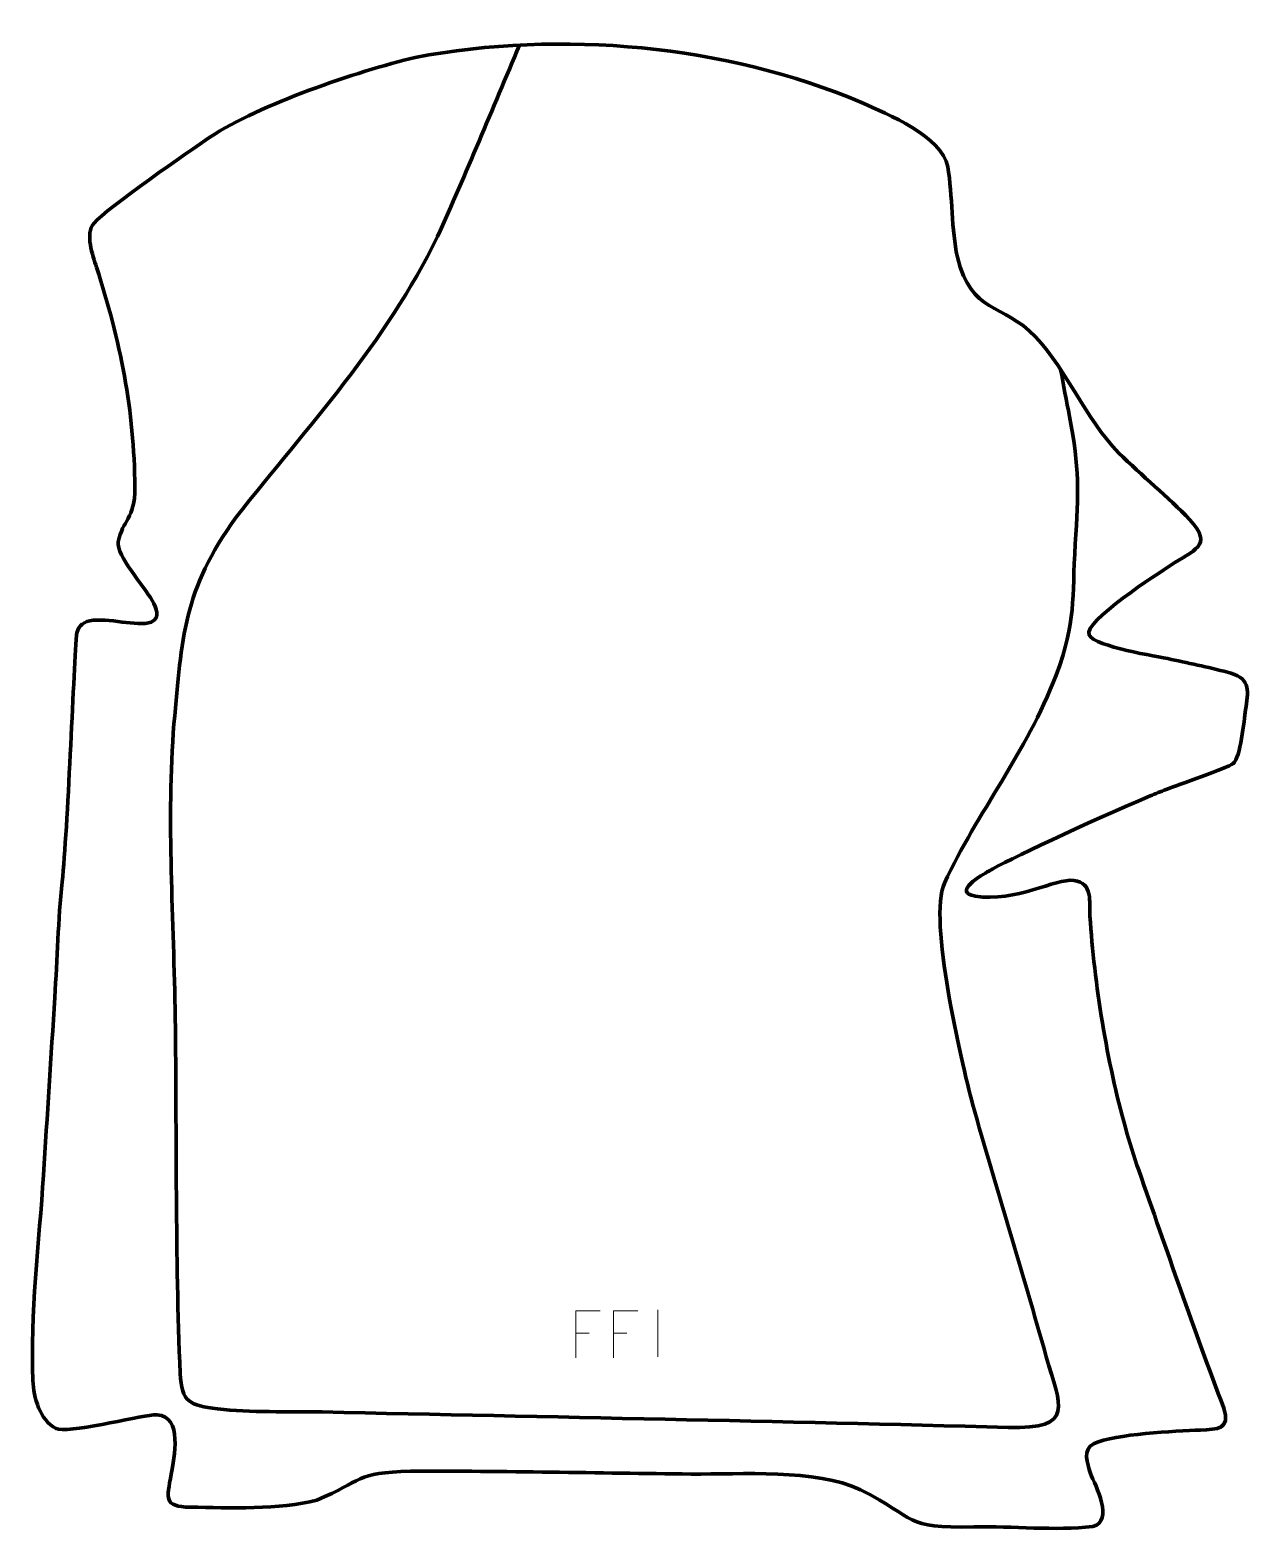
# Model space of a CAD drawing. Header units: millimetres. Extents: x -536 to 111, y 57 to 853.
import ezdxf

# ---------------------------------------------------------------- set-up
doc = ezdxf.new("R2010")
doc.units = ezdxf.units.MM
doc.header["$MEASUREMENT"] = 0
doc.layers.add('layer 1', color=7, linetype='Continuous', plot=False)
doc.layers.add('layer 2', color=7, linetype='Continuous')
doc.layers.add('layer 3', color=7, linetype='Continuous')

msp = doc.modelspace()

# ---------------------------------------------------------------- linework, layer by layer
at = {"layer": 'layer 1', "color": 250, "lineweight": 9}
for points in [[(-233.8451, 173.7076), (-233.8451, 173.7076), (-246.7191, 173.7076), (-246.7191, 173.7076), (-246.7191, 173.7076), (-246.7191, 173.7076), (-246.7191, 148.754), (-246.7191, 148.754)], [(-213.8451, 173.7076), (-213.8451, 173.7076), (-226.7191, 173.7076), (-226.7191, 173.7076), (-226.7191, 173.7076), (-226.7191, 173.7076), (-226.7191, 148.754), (-226.7191, 148.754)]]:
    msp.add_open_spline(points, degree=3, knots=[0, 0, 0, 0, 0.33333333, 0.33333333, 0.33333333, 0.33333333, 1, 1, 1, 1], dxfattribs=at)
for points in [[(-203.1351, 174.315), (-203.1351, 174.315), (-203.1351, 149.3409), (-203.1351, 149.3409)], [(-246.7191, 161.8279), (-246.7191, 161.8279), (-239.551, 161.8279), (-239.551, 161.8279)], [(-226.7191, 161.8279), (-226.7191, 161.8279), (-219.551, 161.8279), (-219.551, 161.8279)]]:
    msp.add_open_spline(points, degree=3, dxfattribs=at)
at = {"layer": 'layer 2', "color": 140, "lineweight": 158}
msp.add_open_spline([(-276.5341, 845.2921), (-291.006, 811.5031), (-304.8655, 777.0957), (-320.1107, 743.6855), (-320.1107, 743.6855), (-347.7084, 686.6205), (-388.5613, 643.3377), (-426.9203, 594.7539), (-426.9203, 594.7539), (-454.9015, 556.0119), (-455.6711, 531.0154), (-459.8543, 485.2133), (-459.8543, 485.2133), (-463.9152, 434.1861), (-459.9148, 380.5535), (-459.1676, 329.1784), (-459.1676, 329.1784), (-458.3886, 266.2952), (-459.1844, 203.3589), (-456.5728, 140.5131), (-456.5728, 140.5131), (-455.7119, 125.2395), (-451.7013, 123.6208), (-436.7523, 121.7309), (-436.7523, 121.7309), (-419.53, 119.6852), (-398.9339, 120.4741), (-381.2293, 120.0903), (-381.2293, 120.0903), (-259.546, 117.453), (-139.1191, 115.162), (-17.2806, 111.9294), (-17.2806, 111.9294), (18.486, 110.9805), (10.4357, 123.2303), (2.8417, 149.3766), (2.8417, 149.3766), (-9.6792, 194.2352), (-23.7482, 238.6885), (-36.2075, 283.508), (-36.2075, 283.508), (-42.1743, 306.3328), (-59.9004, 381.3632), (-51.1276, 400.7147), (-51.1276, 400.7147), (-33.5446, 438.482), (-7.9847, 469.4148), (8.091, 510.9925), (8.091, 510.9925), (19.0392, 540.478), (16.3308, 550.6483), (18.2633, 580.6866), (18.2633, 580.6866), (20.0356, 608.236), (20.5425, 620.6425), (15.1839, 648.2183), (15.1839, 648.2183), (13.5644, 656.552), (11.9718, 664.8768), (10.4678, 673.232)], degree=3, knots=[0, 0, 0, 0, 0.0625, 0.0625, 0.0625, 0.0625, 0.125, 0.125, 0.125, 0.125, 0.1875, 0.1875, 0.1875, 0.1875, 0.25, 0.25, 0.25, 0.25, 0.3125, 0.3125, 0.3125, 0.3125, 0.375, 0.375, 0.375, 0.375, 0.4375, 0.4375, 0.4375, 0.4375, 0.5, 0.5, 0.5, 0.5, 0.5625, 0.5625, 0.5625, 0.5625, 0.625, 0.625, 0.625, 0.625, 0.6875, 0.6875, 0.6875, 0.6875, 0.75, 0.75, 0.75, 0.75, 0.8125, 0.8125, 0.8125, 0.8125, 0.875, 0.875, 0.875, 0.875, 1, 1, 1, 1], dxfattribs=at)
at = {"layer": 'layer 3', "color": 242, "lineweight": 158}
msp.add_open_spline([(-440.8338, 796.4408), (-414.1032, 814.0216), (-363.3062, 831.111), (-331.8274, 838.7642), (-331.8274, 838.7642), (-254.8461, 853.2912), (-167.3505, 845.592), (-95.1004, 814.7606), (-95.1004, 814.7606), (-81.4058, 808.8791), (-52.4401, 796.781), (-49.3487, 780.7513), (-49.3487, 780.7513), (-46.819, 765.2744), (-47.4796, 747.1166), (-44.2892, 732.8452), (-44.2892, 732.8452), (-36.4662, 702.0808), (-20.8363, 709.1063), (-2.8282, 690.5783), (-2.8282, 690.5783), (14.8578, 671.2592), (22.6982, 648.5067), (41.3857, 628.8391), (41.3857, 628.8391), (53.3833, 616.8804), (67.6902, 605.5203), (79.0029, 593.4815), (79.0029, 593.4815), (92.0289, 579.6193), (80.6562, 577.1906), (68.923, 569.3932), (68.923, 569.3932), (62.7575, 565.3017), (21.8737, 539.0067), (25.5621, 532.3502), (25.5621, 532.3502), (29.1399, 525.8931), (61.0222, 521.166), (69.1935, 519.4014), (69.1935, 519.4014), (79.3884, 517.1145), (90.9429, 514.9038), (100.843, 511.9998), (100.843, 511.9998), (111.45, 508.8883), (109.9614, 502.1504), (108.5727, 492.5595), (108.5727, 492.5595), (107.8061, 486.9002), (105.9728, 467.3196), (101.943, 464.1096), (101.943, 464.1096), (99.0653, 461.8173), (72.3064, 452.5966), (66.5036, 450.4014), (66.5036, 450.4014), (63.6592, 449.2757), (60.8448, 448.1199), (58.021, 446.9441), (58.021, 446.9441), (23.8146, 432.5618), (-18.0359, 412.6058), (-27.6582, 407.0437), (-27.6582, 407.0437), (-30.9086, 405.1649), (-47.4879, 395.9724), (-34.7627, 393.696), (-34.7627, 393.696), (-13.5385, 390.3951), (8.1044, 403.3194), (17.5267, 402.1323), (17.5267, 402.1323), (27.8266, 400.8346), (25.5802, 390.5763), (26.0401, 383.1576), (26.0401, 383.1576), (28.2254, 347.9065), (35.246, 304.9131), (44.8203, 270.9382), (44.8203, 270.9382), (46.9745, 263.2942), (49.3355, 255.809), (51.9384, 248.3064), (51.9384, 248.3064), (66.6518, 206.276), (81.2174, 163.6573), (97.0523, 122.0701), (97.0523, 122.0701), (100.6825, 111.0291), (93.6504, 110.8469), (84.5959, 110.5012), (84.5959, 110.5012), (71.1061, 109.849), (39.4531, 108.5268), (28.1915, 103.3445), (28.1915, 103.3445), (21.8675, 100.1496), (24.6782, 92.9769), (26.3012, 87.3836), (26.3012, 87.3836), (29.0617, 81.1443), (38.8562, 62.1143), (27.5529, 59.4142), (27.5529, 59.4142), (7.2814, 56.9573), (-14.758, 59.5913), (-35.5209, 59.1395), (-35.5209, 59.1395), (-73.318, 58.317), (-64.9702, 63.3364), (-95.6787, 78.8581), (-95.6787, 78.8581), (-119.6535, 90.0423), (-158.8392, 86.9285), (-185.5483, 87.1717), (-185.5483, 87.1717), (-235.0432, 87.6364), (-284.8559, 88.909), (-334.3117, 88.6585), (-334.3117, 88.6585), (-363.9845, 87.9318), (-359.7008, 83.6177), (-383.9794, 73.3285), (-383.9794, 73.3285), (-403.7135, 68.0964), (-430.5551, 69.2439), (-451.1889, 69.582), (-451.1889, 69.582), (-465.4519, 69.8156), (-463.6127, 74.0255), (-461.3549, 87.0537), (-461.3549, 87.0537), (-459.8542, 95.713), (-454.8593, 117.954), (-468.9737, 118.5831), (-468.9737, 118.5831), (-468.9737, 118.5831), (-470.7674, 118.5696), (-470.7674, 118.5696), (-470.7674, 118.5696), (-479.8227, 117.5643), (-517.1064, 108.4615), (-522.3932, 111.2861), (-522.3932, 111.2861), (-530.9985, 115.8837), (-534.3033, 127.703), (-534.6925, 136.7125), (-534.6925, 136.7125), (-536.204, 171.7078), (-531.3061, 210.4932), (-529.0592, 245.7995), (-529.0592, 245.7995), (-527.0594, 277.2238), (-525.0593, 308.648), (-523.0595, 340.0722), (-523.0595, 340.0722), (-521.7584, 360.5229), (-521.3154, 381.0463), (-519.1551, 401.4241), (-519.1551, 401.4241), (-516.1287, 429.9719), (-513.2684, 509.5421), (-511.538, 532.1503), (-511.538, 532.1503), (-511.2458, 535.9675), (-508.7301, 539.0423), (-504.5576, 539.8307), (-504.5576, 539.8307), (-494.7289, 541.688), (-479.5225, 536.5791), (-471.9328, 539.0923), (-471.9328, 539.0923), (-466.8012, 541.5658), (-469.2143, 546.565), (-471.4073, 550.5617), (-471.4073, 550.5617), (-475.7228, 558.4263), (-490.4985, 574.3435), (-489.3881, 581.7918), (-489.3881, 581.7918), (-487.135, 593.1985), (-480.6305, 593.951), (-480.5481, 610.4826), (-480.5481, 610.4826), (-480.9448, 651.7753), (-488.2686, 688.2788), (-500.9326, 727.4176), (-500.9326, 727.4176), (-502.9852, 733.7613), (-507.1123, 745.0677), (-502.2671, 750.8742), (-502.2671, 750.8742), (-495.8213, 758.5985), (-451.018, 789.3031), (-440.8338, 796.4408)], degree=3, knots=[0, 0, 0, 0, 0.02, 0.02, 0.02, 0.02, 0.04, 0.04, 0.04, 0.04, 0.06, 0.06, 0.06, 0.06, 0.08, 0.08, 0.08, 0.08, 0.1, 0.1, 0.1, 0.1, 0.12, 0.12, 0.12, 0.12, 0.14, 0.14, 0.14, 0.14, 0.16, 0.16, 0.16, 0.16, 0.18, 0.18, 0.18, 0.18, 0.2, 0.2, 0.2, 0.2, 0.22, 0.22, 0.22, 0.22, 0.24, 0.24, 0.24, 0.24, 0.26, 0.26, 0.26, 0.26, 0.28, 0.28, 0.28, 0.28, 0.3, 0.3, 0.3, 0.3, 0.32, 0.32, 0.32, 0.32, 0.34, 0.34, 0.34, 0.34, 0.36, 0.36, 0.36, 0.36, 0.38, 0.38, 0.38, 0.38, 0.4, 0.4, 0.4, 0.4, 0.42, 0.42, 0.42, 0.42, 0.44, 0.44, 0.44, 0.44, 0.46, 0.46, 0.46, 0.46, 0.48, 0.48, 0.48, 0.48, 0.5, 0.5, 0.5, 0.5, 0.52, 0.52, 0.52, 0.52, 0.54, 0.54, 0.54, 0.54, 0.56, 0.56, 0.56, 0.56, 0.58, 0.58, 0.58, 0.58, 0.6, 0.6, 0.6, 0.6, 0.62, 0.62, 0.62, 0.62, 0.64, 0.64, 0.64, 0.64, 0.66, 0.66, 0.66, 0.66, 0.68, 0.68, 0.68, 0.68, 0.7, 0.7, 0.7, 0.7, 0.72, 0.72, 0.72, 0.72, 0.74, 0.74, 0.74, 0.74, 0.76, 0.76, 0.76, 0.76, 0.78, 0.78, 0.78, 0.78, 0.8, 0.8, 0.8, 0.8, 0.82, 0.82, 0.82, 0.82, 0.84, 0.84, 0.84, 0.84, 0.86, 0.86, 0.86, 0.86, 0.88, 0.88, 0.88, 0.88, 0.9, 0.9, 0.9, 0.9, 0.92, 0.92, 0.92, 0.92, 0.94, 0.94, 0.94, 0.94, 0.96, 0.96, 0.96, 0.96, 1, 1, 1, 1], dxfattribs=at)

doc.saveas('drawing.dxf')
